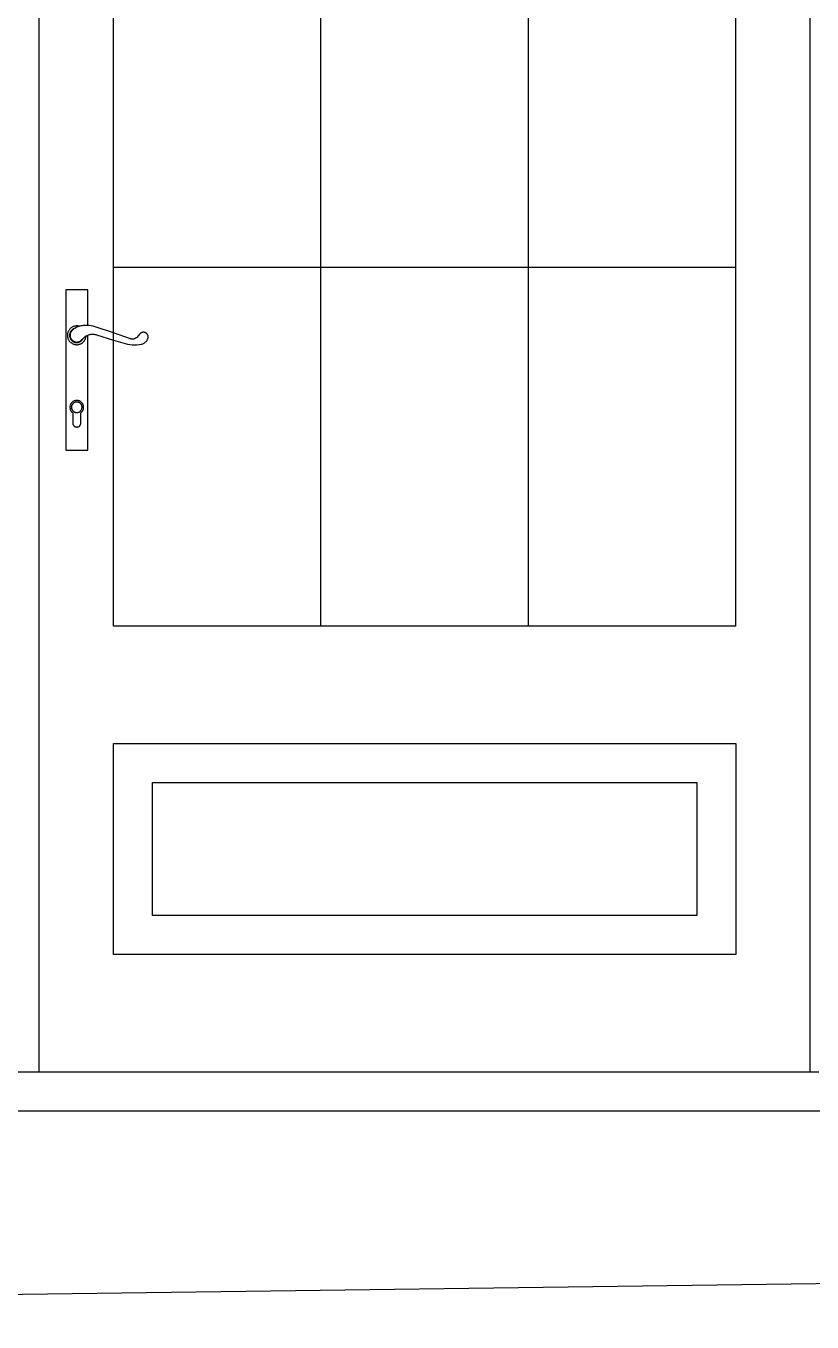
# Model space of a CAD drawing. Extents: x -71730 to 43516, y -8856 to 48457.
# Drawn here: x 28035 to 29040, y 3042 to 4700 of the extents above; entities that cross this region are included whole.
import ezdxf

# ---------------------------------------------------------------- set-up
doc = ezdxf.new("R2010")
doc.units = 0
doc.header["$MEASUREMENT"] = 0
doc.layers.get('0').update_dxf_attribs({"linetype": 'CONTINUOUS'})

msp = doc.modelspace()

# ---------------------------------------------------------------- linework, layer by layer
at = {"color": 95}
for p, q in [((28052.1, 3362.2), (28052.1, 5862.2)), ((29037.6, 3362.2), (29037.6, 5862.2)), ((28147.1, 4390.9), (28147.1, 4849.7)), ((28412.1, 4390.9), (28412.1, 4849.7)), ((28677.6, 4390.9), (28677.6, 4849.7)), ((28942.6, 4390.9), (28942.6, 4849.7)), ((28412.1, 4390.9), (28147.1, 4390.9)), ((28147.1, 4307.2), (28147.1, 4390.9)), ((28412.1, 3932.2), (28412.1, 4390.9)), ((28677.6, 4390.9), (28412.1, 4390.9)), ((28677.6, 3932.2), (28677.6, 4390.9)), ((28942.6, 4390.9), (28677.6, 4390.9)), ((28942.6, 3932.2), (28942.6, 4390.9)), ((28114.1, 4362.2), (28086.1, 4362.2)), ((28086.1, 4362.2), (28086.1, 4157.2)), ((28114.1, 4316.9), (28114.1, 4362.2)), ((28089.5, 4309.7), (28089.1, 4309)), ((28089.8, 4310.3), (28089.5, 4309.7)), ((28090.3, 4311), (28089.8, 4310.3)), ((28090.7, 4311.6), (28090.3, 4311)), ((28091.2, 4312.2), (28090.7, 4311.6)), ((28091.8, 4312.8), (28091.2, 4312.2)), ((28092.3, 4313.3), (28091.8, 4312.8)), ((28092.9, 4313.8), (28092.3, 4313.3)), ((28093, 4310), (28092.6, 4309.5)), ((28093.6, 4314.2), (28092.9, 4313.8)), ((28093.4, 4310.5), (28093, 4310)), ((28093.5, 4309.6), (28093.1, 4309.1)), ((28093.8, 4310.9), (28093.4, 4310.5)), ((28093.8, 4310), (28093.5, 4309.6)), ((28094.2, 4314.6), (28093.6, 4314.2)), ((28094.2, 4311.3), (28093.8, 4310.9)), ((28094.2, 4310.4), (28093.8, 4310)), ((28094.9, 4315), (28094.2, 4314.6)), ((28094.7, 4311.7), (28094.2, 4311.3)), ((28095.3, 4311.4), (28094.2, 4310.4)), ((28095.2, 4312), (28094.7, 4311.7)), ((28095.6, 4315.3), (28094.9, 4315)), ((28095.7, 4312.3), (28095.2, 4312)), ((28096.4, 4312.3), (28095.3, 4311.4)), ((28096.3, 4315.6), (28095.6, 4315.3)), ((28096.3, 4312.6), (28095.7, 4312.3)), ((28097.1, 4315.8), (28096.3, 4315.6)), ((28096.8, 4312.8), (28096.3, 4312.6)), ((28097.4, 4313), (28096.4, 4312.3)), ((28097.4, 4313), (28096.8, 4312.8)), ((28097.8, 4316), (28097.1, 4315.8)), ((28097.6, 4313.1), (28097.4, 4313)), ((28098.8, 4313.9), (28097.6, 4313.1)), ((28098.6, 4316.1), (28097.8, 4316)), ((28099.4, 4316.2), (28098.6, 4316.1)), ((28100.1, 4314.6), (28098.8, 4313.9)), ((28100.2, 4316.2), (28099.4, 4316.2)), ((28101.4, 4315.1), (28100.1, 4314.6)), ((28100.9, 4316.2), (28100.2, 4316.2)), ((28101.7, 4316.1), (28100.9, 4316.2)), ((28102.7, 4315.6), (28101.4, 4315.1)), ((28102.5, 4316), (28101.7, 4316.1)), ((28103.2, 4315.8), (28102.5, 4316)), ((28103.2, 4315.8), (28102.7, 4315.6)), ((28104.1, 4316), (28103.2, 4315.8)), ((28105.5, 4316.3), (28104.1, 4316)), ((28106.9, 4316.5), (28105.5, 4316.3)), ((28108.4, 4316.7), (28106.9, 4316.5)), ((28111, 4316.9), (28108.4, 4316.7)), ((28113.5, 4316.9), (28111, 4316.9)), ((28114.1, 4316.9), (28113.5, 4316.9)), ((28116.1, 4316.7), (28114.1, 4316.9)), ((28118.7, 4316.4), (28116.1, 4316.7)), ((28121.2, 4315.9), (28118.7, 4316.4)), ((28123.7, 4315.1), (28121.2, 4315.9)), ((28147.1, 4307.2), (28123.7, 4315.1)), ((28088.3, 4306), (28088.2, 4305.2)), ((28088.2, 4305.2), (28088.2, 4304.4)), ((28088.2, 4304.4), (28088.2, 4303.7)), ((28088.2, 4303.7), (28088.2, 4302.9)), ((28088.2, 4302.9), (28088.3, 4302.1)), ((28088.4, 4306.7), (28088.3, 4306)), ((28088.3, 4302.1), (28088.5, 4301.4)), ((28088.6, 4307.5), (28088.4, 4306.7)), ((28088.5, 4301.4), (28088.7, 4300.6)), ((28088.9, 4308.2), (28088.6, 4307.5)), ((28088.7, 4300.6), (28088.9, 4299.9)), ((28089.1, 4309), (28088.9, 4308.2)), ((28088.9, 4299.9), (28089.2, 4299.2)), ((28089.2, 4299.2), (28089.6, 4298.5)), ((28089.6, 4298.5), (28090, 4297.8)), ((28090, 4297.8), (28090.4, 4297.2)), ((28090.4, 4297.2), (28090.9, 4296.5)), ((28091, 4305.7), (28090.9, 4305.1)), ((28090.9, 4305.1), (28090.9, 4304.5)), ((28090.9, 4304.5), (28090.9, 4303.9)), ((28090.9, 4303.9), (28090.9, 4303.3)), ((28090.9, 4303.3), (28091, 4302.7)), ((28090.9, 4296.5), (28091.4, 4296)), ((28091.1, 4306.3), (28091, 4305.7)), ((28091, 4302.7), (28091.1, 4302.1)), ((28091.3, 4306.8), (28091.1, 4306.3)), ((28091.1, 4302.1), (28091.3, 4301.5)), ((28091.5, 4307.4), (28091.3, 4306.8)), ((28091.3, 4301.5), (28091.5, 4300.9)), ((28091.4, 4296), (28092, 4295.4)), ((28091.7, 4308), (28091.5, 4307.4)), ((28091.5, 4300.9), (28091.7, 4300.4)), ((28091.7, 4305.5), (28091.6, 4304.9)), ((28091.6, 4304.9), (28091.6, 4304.3)), ((28091.6, 4304.3), (28091.6, 4303.8)), ((28091.6, 4303.8), (28091.6, 4303.2)), ((28091.6, 4303.2), (28091.7, 4302.6)), ((28092, 4308.5), (28091.7, 4308)), ((28091.8, 4306), (28091.7, 4305.5)), ((28091.7, 4302.6), (28091.8, 4302.1)), ((28091.7, 4300.4), (28092, 4299.8)), ((28091.9, 4306.6), (28091.8, 4306)), ((28091.8, 4302.1), (28092, 4301.5)), ((28092.1, 4307.1), (28091.9, 4306.6)), ((28092.3, 4309), (28092, 4308.5)), ((28092, 4301.5), (28092.2, 4301)), ((28092, 4299.8), (28092.3, 4299.3)), ((28092, 4295.4), (28092.5, 4294.9)), ((28092.3, 4307.6), (28092.1, 4307.1)), ((28092.2, 4301), (28092.4, 4300.5)), ((28092.6, 4309.5), (28092.3, 4309)), ((28092.5, 4308.2), (28092.3, 4307.6)), ((28092.3, 4299.3), (28092.6, 4298.8)), ((28092.4, 4300.5), (28092.7, 4300)), ((28092.8, 4308.6), (28092.5, 4308.2)), ((28092.5, 4294.9), (28093.2, 4294.4)), ((28092.6, 4298.8), (28093, 4298.3)), ((28092.7, 4300), (28093, 4299.5)), ((28093.1, 4309.1), (28092.8, 4308.6)), ((28093, 4299.5), (28093.3, 4299)), ((28093, 4298.3), (28093.4, 4297.9)), ((28093.2, 4294.4), (28093.8, 4294)), ((28093.3, 4299), (28093.7, 4298.6)), ((28093.4, 4297.9), (28093.8, 4297.4)), ((28093.7, 4298.6), (28094, 4298.2)), ((28093.8, 4297.4), (28094.3, 4297)), ((28093.8, 4294), (28094.5, 4293.6)), ((28094, 4298.2), (28094.5, 4297.8)), ((28094.3, 4297), (28094.7, 4296.7)), ((28094.5, 4297.8), (28094.9, 4297.4)), ((28094.5, 4293.6), (28095.2, 4293.3)), ((28094.7, 4296.7), (28095.2, 4296.3)), ((28094.9, 4297.4), (28095.4, 4297.1)), ((28095.2, 4296.3), (28095.8, 4296)), ((28095.2, 4293.3), (28095.9, 4293)), ((28095.4, 4297.1), (28095.8, 4296.8)), ((28095.8, 4296.8), (28096.3, 4296.5)), ((28095.8, 4296), (28096.3, 4295.8)), ((28096.3, 4296.5), (28096.8, 4296.3)), ((28096.3, 4295.8), (28096.9, 4295.5)), ((28096.8, 4296.3), (28097.4, 4296.1)), ((28096.9, 4295.5), (28097.4, 4295.3)), ((28097.4, 4296.1), (28097.9, 4295.9)), ((28097.4, 4295.3), (28098, 4295.2)), ((28097.9, 4295.9), (28098.5, 4295.8)), ((28098, 4295.2), (28098.6, 4295.1)), ((28098.5, 4295.8), (28099, 4295.7)), ((28098.6, 4295.1), (28099.2, 4295)), ((28099, 4295.7), (28099.6, 4295.6)), ((28099.2, 4295), (28099.8, 4294.9)), ((28099.6, 4295.6), (28100.2, 4295.6)), ((28099.8, 4294.9), (28100.4, 4294.9)), ((28100.2, 4295.6), (28100.7, 4295.6)), ((28100.4, 4294.9), (28101, 4295)), ((28100.7, 4295.6), (28101.3, 4295.7)), ((28101, 4295), (28101.6, 4295.1)), ((28101.3, 4295.7), (28101.9, 4295.8)), ((28101.6, 4295.1), (28102.2, 4295.2)), ((28101.9, 4295.8), (28102.4, 4295.9)), ((28102.2, 4295.2), (28102.8, 4295.3)), ((28102.4, 4295.9), (28103, 4296.1)), ((28102.8, 4295.3), (28103.4, 4295.5)), ((28103, 4296.1), (28103.5, 4296.3)), ((28103.4, 4295.5), (28103.9, 4295.7)), ((28103.5, 4296.3), (28104, 4296.5)), ((28103.9, 4295.7), (28104.5, 4296)), ((28104, 4296.5), (28104.5, 4296.8)), ((28104.2, 4292.9), (28104.9, 4293.2)), ((28104.5, 4296.8), (28105, 4297.1)), ((28104.5, 4296), (28105, 4296.3)), ((28104.9, 4293.2), (28105.6, 4293.5)), ((28105, 4297.1), (28105.4, 4297.4)), ((28105, 4296.3), (28105.5, 4296.6)), ((28105.4, 4297.4), (28105.9, 4297.8)), ((28105.5, 4296.6), (28106, 4297)), ((28105.6, 4293.5), (28106.3, 4293.9)), ((28105.9, 4297.8), (28108.5, 4300.3)), ((28106, 4297), (28106.4, 4297.4)), ((28106.3, 4293.9), (28107, 4294.3)), ((28106.4, 4297.4), (28106.8, 4297.8)), ((28106.8, 4297.8), (28107.2, 4298.3)), ((28107, 4294.3), (28107.6, 4294.8)), ((28107.2, 4298.3), (28107.6, 4298.7)), ((28107.6, 4298.7), (28108, 4299.2)), ((28107.6, 4294.8), (28108.2, 4295.3)), ((28108, 4299.2), (28108.3, 4299.7)), ((28108.2, 4295.3), (28108.7, 4295.8)), ((28108.3, 4299.7), (28108.5, 4300.3)), ((28108.5, 4300.3), (28111.5, 4303)), ((28108.7, 4295.8), (28109.3, 4296.4)), ((28109.3, 4296.4), (28109.8, 4297)), ((28109.8, 4297), (28110.2, 4297.6)), ((28110.2, 4297.6), (28110.6, 4298.3)), ((28110.6, 4298.3), (28111, 4299)), ((28111, 4299), (28111.3, 4299.7)), ((28111.3, 4299.7), (28111.5, 4300.4)), ((28111.5, 4303), (28112.1, 4303.4)), ((28111.5, 4300.4), (28111.8, 4301.2)), ((28111.8, 4301.2), (28111.9, 4301.9)), ((28111.9, 4301.9), (28112.1, 4302.7)), ((28112.1, 4303.4), (28112.4, 4303.6)), ((28112.1, 4302.7), (28112.1, 4303.4)), ((28112.4, 4303.6), (28113.3, 4304.1)), ((28113.3, 4304.1), (28114.1, 4304.5)), ((28114.1, 4157.2), (28114.1, 4304.5)), ((28114.1, 4304.5), (28114.2, 4304.5)), ((28114.2, 4304.5), (28115.2, 4304.9)), ((28115.2, 4304.9), (28116.2, 4305.2)), ((28116.2, 4305.2), (28117.2, 4305.4)), ((28117.2, 4305.4), (28118.2, 4305.6)), ((28118.2, 4305.6), (28119.3, 4305.7)), ((28119.3, 4305.7), (28120.3, 4305.7)), ((28120.3, 4305.7), (28121.4, 4305.7)), ((28121.4, 4305.7), (28122.4, 4305.5)), ((28122.4, 4305.5), (28123.4, 4305.4)), ((28123.4, 4305.4), (28124.4, 4305.1)), ((28124.4, 4305.1), (28125.4, 4304.8)), ((28125.4, 4304.8), (28147.1, 4298.2)), ((28168.7, 4299.8), (28147.1, 4307.2)), ((28147.1, 4298.2), (28147.1, 4307.2)), ((28147.1, 3932.2), (28147.1, 4298.2)), ((28147.1, 4298.2), (28162.2, 4293.6)), ((28162.2, 4293.6), (28165, 4292.9)), ((28169.2, 4299.7), (28168.7, 4299.8)), ((28169.7, 4299.5), (28169.2, 4299.7)), ((28170.2, 4299.4), (28169.7, 4299.5)), ((28170.8, 4299.4), (28170.2, 4299.4)), ((28171.3, 4299.4), (28170.8, 4299.4)), ((28171.8, 4299.4), (28171.3, 4299.4)), ((28172.4, 4299.5), (28171.8, 4299.4)), ((28172.9, 4299.5), (28172.4, 4299.5)), ((28173.4, 4299.7), (28172.9, 4299.5)), ((28173.9, 4299.8), (28173.4, 4299.7)), ((28174.4, 4300), (28173.9, 4299.8)), ((28174.9, 4300.2), (28174.4, 4300)), ((28175.4, 4300.5), (28174.9, 4300.2)), ((28175.8, 4300.8), (28175.4, 4300.5)), ((28176.3, 4301.1), (28175.8, 4300.8)), ((28176.7, 4301.4), (28176.3, 4301.1)), ((28180.9, 4306.1), (28176.7, 4301.4)), ((28179.7, 4292.5), (28182.6, 4293)), ((28181.2, 4306.4), (28180.9, 4306.1)), ((28181.5, 4306.7), (28181.2, 4306.4)), ((28181.8, 4306.9), (28181.5, 4306.7)), ((28182.1, 4307.1), (28181.8, 4306.9)), ((28182.4, 4307.4), (28182.1, 4307.1)), ((28182.8, 4307.5), (28182.4, 4307.4)), ((28182.6, 4293), (28183.3, 4293.1)), ((28183.2, 4307.7), (28182.8, 4307.5)), ((28183.5, 4307.8), (28183.2, 4307.7)), ((28183.3, 4293.1), (28184, 4293.3)), ((28183.9, 4308), (28183.5, 4307.8)), ((28184.3, 4308), (28183.9, 4308)), ((28184, 4293.3), (28184.7, 4293.5)), ((28184.7, 4308.1), (28184.3, 4308)), ((28185.1, 4308.1), (28184.7, 4308.1)), ((28184.7, 4293.5), (28185.3, 4293.8)), ((28185.5, 4308.2), (28185.1, 4308.1)), ((28185.3, 4293.8), (28186, 4294.1)), ((28185.9, 4308.1), (28185.5, 4308.2)), ((28186.3, 4308.1), (28185.9, 4308.1)), ((28186, 4294.1), (28186.6, 4294.4)), ((28186.7, 4308), (28186.3, 4308.1)), ((28186.6, 4294.4), (28187.1, 4294.8)), ((28187.1, 4307.9), (28186.7, 4308)), ((28187.4, 4307.8), (28187.1, 4307.9)), ((28187.1, 4294.8), (28187.7, 4295.3)), ((28187.8, 4307.6), (28187.4, 4307.8)), ((28187.7, 4295.3), (28188.2, 4295.7)), ((28188.2, 4307.5), (28187.8, 4307.6)), ((28188.5, 4307.3), (28188.2, 4307.5)), ((28188.2, 4295.7), (28188.7, 4296.2)), ((28188.8, 4307.1), (28188.5, 4307.3)), ((28188.7, 4296.2), (28189.2, 4296.7)), ((28189.2, 4306.8), (28188.8, 4307.1)), ((28189.5, 4306.6), (28189.2, 4306.8)), ((28189.2, 4296.7), (28189.6, 4297.3)), ((28189.7, 4306.3), (28189.5, 4306.6)), ((28189.6, 4297.3), (28190, 4297.9)), ((28190, 4306), (28189.7, 4306.3)), ((28190.3, 4305.7), (28190, 4306)), ((28190, 4297.9), (28190.3, 4298.5)), ((28190.5, 4305.3), (28190.3, 4305.7)), ((28190.3, 4298.5), (28190.6, 4299.1)), ((28190.7, 4305), (28190.5, 4305.3)), ((28190.6, 4299.1), (28190.9, 4299.8)), ((28190.8, 4304.6), (28190.7, 4305)), ((28191, 4304.3), (28190.8, 4304.6)), ((28190.9, 4299.8), (28191.1, 4300.5)), ((28191.1, 4303.9), (28191, 4304.3)), ((28191.2, 4303.5), (28191.1, 4303.9)), ((28191.1, 4300.5), (28191.3, 4301.1)), ((28191.3, 4303.1), (28191.2, 4303.5)), ((28191.3, 4302.7), (28191.3, 4303.1)), ((28191.4, 4302.3), (28191.3, 4302.7)), ((28191.3, 4301.5), (28191.4, 4301.9)), ((28191.3, 4301.1), (28191.3, 4301.5)), ((28191.4, 4301.9), (28191.4, 4302.3)), ((28095.9, 4293), (28096.6, 4292.7)), ((28096.6, 4292.7), (28097.4, 4292.5)), ((28097.4, 4292.5), (28098.1, 4292.4)), ((28098.1, 4292.4), (28098.9, 4292.3)), ((28098.9, 4292.3), (28099.7, 4292.2)), ((28099.7, 4292.2), (28100.4, 4292.2)), ((28100.4, 4292.2), (28101.2, 4292.2)), ((28101.2, 4292.2), (28102, 4292.3)), ((28102, 4292.3), (28102.7, 4292.5)), ((28102.7, 4292.5), (28103.5, 4292.7)), ((28103.5, 4292.7), (28104.2, 4292.9)), ((28165, 4292.9), (28168, 4292.4)), ((28168, 4292.4), (28170.9, 4292.1)), ((28170.9, 4292.1), (28173.8, 4292)), ((28173.8, 4292), (28176.8, 4292.2)), ((28176.8, 4292.2), (28179.7, 4292.5)), ((28091.5, 4213.3), (28091.4, 4212.7)), ((28091.4, 4212.7), (28091.4, 4212.1)), ((28091.4, 4212.1), (28091.4, 4211.6)), ((28091.4, 4211.6), (28091.5, 4211)), ((28091.6, 4213.8), (28091.5, 4213.3)), ((28091.5, 4211), (28091.6, 4210.4)), ((28091.7, 4214.4), (28091.6, 4213.8)), ((28091.6, 4210.4), (28091.7, 4209.9)), ((28091.8, 4215), (28091.7, 4214.4)), ((28092, 4215.5), (28091.8, 4215)), ((28092.3, 4216), (28092, 4215.5)), ((28092.6, 4216.5), (28092.3, 4216)), ((28092.9, 4217), (28092.6, 4216.5)), ((28093.2, 4217.5), (28092.9, 4217)), ((28093.5, 4217.9), (28093.2, 4217.5)), ((28093.5, 4213.1), (28093.4, 4212.6)), ((28093.4, 4212.6), (28093.4, 4212.2)), ((28093.4, 4212.2), (28093.4, 4211.7)), ((28093.4, 4211.7), (28093.5, 4211.3)), ((28093.9, 4218.4), (28093.5, 4217.9)), ((28093.6, 4213.9), (28093.5, 4213.5)), ((28093.5, 4213.5), (28093.5, 4213.1)), ((28093.5, 4211.3), (28093.5, 4210.9)), ((28093.5, 4210.9), (28093.6, 4210.4)), ((28093.8, 4214.4), (28093.6, 4213.9)), ((28093.6, 4210.4), (28093.8, 4210)), ((28093.9, 4214.8), (28093.8, 4214.4)), ((28094.4, 4218.7), (28093.9, 4218.4)), ((28094.1, 4215.2), (28093.9, 4214.8)), ((28094.3, 4215.6), (28094.1, 4215.2)), ((28094.5, 4215.9), (28094.3, 4215.6)), ((28094.8, 4219.1), (28094.4, 4218.7)), ((28094.8, 4216.3), (28094.5, 4215.9)), ((28095.3, 4219.4), (28094.8, 4219.1)), ((28095.1, 4216.6), (28094.8, 4216.3)), ((28095.4, 4217), (28095.1, 4216.6)), ((28095.8, 4219.8), (28095.3, 4219.4)), ((28095.7, 4217.3), (28095.4, 4217)), ((28096, 4217.5), (28095.7, 4217.3)), ((28096.3, 4220), (28095.8, 4219.8)), ((28096.4, 4217.8), (28096, 4217.5)), ((28096.8, 4220.3), (28096.3, 4220)), ((28096.8, 4218), (28096.4, 4217.8)), ((28097.3, 4220.5), (28096.8, 4220.3)), ((28097.2, 4218.2), (28096.8, 4218)), ((28097.6, 4218.4), (28097.2, 4218.2)), ((28097.9, 4220.6), (28097.3, 4220.5)), ((28098, 4218.6), (28097.6, 4218.4)), ((28098.4, 4220.8), (28097.9, 4220.6)), ((28098.4, 4218.7), (28098, 4218.6)), ((28099, 4220.9), (28098.4, 4220.8)), ((28098.8, 4218.8), (28098.4, 4218.7)), ((28099.3, 4218.9), (28098.8, 4218.8)), ((28099.6, 4220.9), (28099, 4220.9)), ((28099.7, 4218.9), (28099.3, 4218.9)), ((28100.1, 4220.9), (28099.6, 4220.9)), ((28100.1, 4218.9), (28099.7, 4218.9)), ((28100.7, 4220.9), (28100.1, 4220.9)), ((28100.6, 4218.9), (28100.1, 4218.9)), ((28101, 4218.9), (28100.6, 4218.9)), ((28101.3, 4220.9), (28100.7, 4220.9)), ((28101.5, 4218.8), (28101, 4218.9)), ((28101.9, 4220.8), (28101.3, 4220.9)), ((28101.9, 4218.7), (28101.5, 4218.8)), ((28102.4, 4220.6), (28101.9, 4220.8)), ((28102.3, 4218.6), (28101.9, 4218.7)), ((28102.7, 4218.4), (28102.3, 4218.6)), ((28103, 4220.5), (28102.4, 4220.6)), ((28103.1, 4218.2), (28102.7, 4218.4)), ((28103.5, 4220.3), (28103, 4220.5)), ((28103.5, 4218), (28103.1, 4218.2)), ((28104, 4220), (28103.5, 4220.3)), ((28103.9, 4217.8), (28103.5, 4218)), ((28104.3, 4217.5), (28103.9, 4217.8)), ((28104.5, 4219.8), (28104, 4220)), ((28104.6, 4217.3), (28104.3, 4217.5)), ((28105, 4219.4), (28104.5, 4219.8)), ((28104.9, 4217), (28104.6, 4217.3)), ((28105.2, 4216.6), (28104.9, 4217)), ((28105.5, 4219.1), (28105, 4219.4)), ((28105.5, 4216.3), (28105.2, 4216.6)), ((28105.9, 4218.7), (28105.5, 4219.1)), ((28105.8, 4215.9), (28105.5, 4216.3)), ((28106, 4215.6), (28105.8, 4215.9)), ((28106.4, 4218.4), (28105.9, 4218.7)), ((28106.2, 4215.2), (28106, 4215.6)), ((28106.4, 4214.8), (28106.2, 4215.2)), ((28106.7, 4217.9), (28106.4, 4218.4)), ((28106.5, 4214.4), (28106.4, 4214.8)), ((28106.7, 4213.9), (28106.5, 4214.4)), ((28106.5, 4210), (28106.7, 4210.4)), ((28107.1, 4217.5), (28106.7, 4217.9)), ((28106.8, 4213.5), (28106.7, 4213.9)), ((28106.7, 4210.4), (28106.8, 4210.9)), ((28106.8, 4213.1), (28106.8, 4213.5)), ((28106.9, 4212.6), (28106.8, 4213.1)), ((28106.8, 4211.3), (28106.9, 4211.7)), ((28106.8, 4210.9), (28106.8, 4211.3)), ((28106.9, 4212.2), (28106.9, 4212.6)), ((28106.9, 4211.7), (28106.9, 4212.2)), ((28107.4, 4217), (28107.1, 4217.5)), ((28107.7, 4216.5), (28107.4, 4217)), ((28108, 4216), (28107.7, 4216.5)), ((28108.3, 4215.5), (28108, 4216)), ((28108.5, 4215), (28108.3, 4215.5)), ((28108.6, 4214.4), (28108.5, 4215)), ((28108.7, 4213.8), (28108.6, 4214.4)), ((28108.6, 4209.9), (28108.7, 4210.4)), ((28108.8, 4213.3), (28108.7, 4213.8)), ((28108.7, 4210.4), (28108.8, 4211)), ((28108.9, 4212.7), (28108.8, 4213.3)), ((28108.8, 4211), (28108.9, 4211.6)), ((28108.9, 4212.1), (28108.9, 4212.7)), ((28108.9, 4211.6), (28108.9, 4212.1)), ((28091.7, 4209.9), (28091.9, 4209.3)), ((28091.9, 4209.3), (28092.1, 4208.8)), ((28092.1, 4208.8), (28092.3, 4208.2)), ((28092.3, 4208.2), (28092.6, 4207.7)), ((28092.6, 4207.7), (28092.9, 4207.3)), ((28092.9, 4207.3), (28093.3, 4206.8)), ((28093.3, 4206.8), (28093.6, 4206.4)), ((28093.6, 4206.4), (28094, 4205.9)), ((28093.8, 4210), (28093.9, 4209.6)), ((28093.9, 4209.6), (28094.1, 4209.2)), ((28094, 4205.9), (28094.5, 4205.5)), ((28094.1, 4209.2), (28094.3, 4208.8)), ((28094.3, 4208.8), (28094.5, 4208.4)), ((28094.5, 4208.4), (28094.8, 4208.1)), ((28094.5, 4205.5), (28094.9, 4205.2)), ((28094.8, 4208.1), (28095.1, 4207.7)), ((28094.9, 4205.2), (28094.9, 4192.2)), ((28095.1, 4207.7), (28095.4, 4207.4)), ((28095.4, 4207.4), (28095.7, 4207.1)), ((28095.7, 4207.1), (28096, 4206.8)), ((28096, 4206.8), (28096.4, 4206.6)), ((28096.4, 4206.6), (28096.8, 4206.3)), ((28096.8, 4206.3), (28097.2, 4206.1)), ((28097.2, 4206.1), (28097.6, 4205.9)), ((28097.6, 4205.9), (28098, 4205.8)), ((28098, 4205.8), (28098.4, 4205.7)), ((28098.4, 4205.7), (28098.8, 4205.6)), ((28098.8, 4205.6), (28099.3, 4205.5)), ((28099.3, 4205.5), (28099.7, 4205.5)), ((28099.7, 4205.5), (28100.1, 4205.4)), ((28100.1, 4205.4), (28100.6, 4205.5)), ((28100.6, 4205.5), (28101, 4205.5)), ((28101, 4205.5), (28101.5, 4205.6)), ((28101.5, 4205.6), (28101.9, 4205.7)), ((28101.9, 4205.7), (28102.3, 4205.8)), ((28102.3, 4205.8), (28102.7, 4205.9)), ((28102.7, 4205.9), (28103.1, 4206.1)), ((28103.1, 4206.1), (28103.5, 4206.3)), ((28103.5, 4206.3), (28103.9, 4206.6)), ((28103.9, 4206.6), (28104.3, 4206.8)), ((28104.3, 4206.8), (28104.6, 4207.1)), ((28104.6, 4207.1), (28104.9, 4207.4)), ((28104.9, 4207.4), (28105.2, 4207.7)), ((28105.2, 4207.7), (28105.5, 4208.1)), ((28105.4, 4205.2), (28105.8, 4205.5)), ((28105.4, 4192.2), (28105.4, 4205.2)), ((28105.5, 4208.1), (28105.8, 4208.4)), ((28105.8, 4208.4), (28106, 4208.8)), ((28105.8, 4205.5), (28106.3, 4205.9)), ((28106, 4208.8), (28106.2, 4209.2)), ((28106.2, 4209.2), (28106.4, 4209.6)), ((28106.3, 4205.9), (28106.7, 4206.4)), ((28106.4, 4209.6), (28106.5, 4210)), ((28106.7, 4206.4), (28107, 4206.8)), ((28107, 4206.8), (28107.4, 4207.3)), ((28107.4, 4207.3), (28107.7, 4207.7)), ((28107.7, 4207.7), (28108, 4208.2)), ((28108, 4208.2), (28108.2, 4208.8)), ((28108.2, 4208.8), (28108.4, 4209.3)), ((28108.4, 4209.3), (28108.6, 4209.9)), ((28094.9, 4192.2), (28094.9, 4191.8)), ((28094.9, 4191.8), (28094.9, 4191.5)), ((28094.9, 4191.5), (28095, 4191.2)), ((28095, 4191.2), (28095.1, 4190.8)), ((28095.1, 4190.8), (28095.2, 4190.5)), ((28095.2, 4190.5), (28095.3, 4190.2)), ((28095.3, 4190.2), (28095.4, 4189.9)), ((28095.4, 4189.9), (28095.6, 4189.6)), ((28095.6, 4189.6), (28095.8, 4189.3)), ((28095.8, 4189.3), (28096, 4189)), ((28096, 4189), (28096.2, 4188.7)), ((28096.2, 4188.7), (28096.4, 4188.5)), ((28096.4, 4188.5), (28096.7, 4188.2)), ((28096.7, 4188.2), (28097, 4188)), ((28097, 4188), (28097.2, 4187.8)), ((28097.2, 4187.8), (28097.5, 4187.6)), ((28097.5, 4187.6), (28097.8, 4187.5)), ((28097.8, 4187.5), (28098.1, 4187.3)), ((28098.1, 4187.3), (28098.5, 4187.2)), ((28098.5, 4187.2), (28098.8, 4187.1)), ((28098.8, 4187.1), (28099.1, 4187)), ((28099.1, 4187), (28099.5, 4187)), ((28099.5, 4187), (28099.8, 4186.9)), ((28099.8, 4186.9), (28100.1, 4186.9)), ((28100.1, 4186.9), (28100.5, 4186.9)), ((28100.5, 4186.9), (28100.8, 4187)), ((28100.8, 4187), (28101.2, 4187)), ((28101.2, 4187), (28101.5, 4187.1)), ((28101.5, 4187.1), (28101.8, 4187.2)), ((28101.8, 4187.2), (28102.2, 4187.3)), ((28102.2, 4187.3), (28102.5, 4187.5)), ((28102.5, 4187.5), (28102.8, 4187.6)), ((28102.8, 4187.6), (28103.1, 4187.8)), ((28103.1, 4187.8), (28103.3, 4188)), ((28103.3, 4188), (28103.6, 4188.2)), ((28103.6, 4188.2), (28103.9, 4188.5)), ((28103.9, 4188.5), (28104.1, 4188.7)), ((28104.1, 4188.7), (28104.3, 4189)), ((28104.3, 4189), (28104.5, 4189.3)), ((28104.5, 4189.3), (28104.7, 4189.6)), ((28104.7, 4189.6), (28104.9, 4189.9)), ((28104.9, 4189.9), (28105, 4190.2)), ((28105, 4190.2), (28105.1, 4190.5)), ((28105.1, 4190.5), (28105.2, 4190.8)), ((28105.2, 4190.8), (28105.3, 4191.2)), ((28105.3, 4191.2), (28105.4, 4191.5)), ((28105.4, 4191.8), (28105.4, 4192.2)), ((28105.4, 4191.5), (28105.4, 4191.8)), ((28086.1, 4157.2), (28114.1, 4157.2)), ((28412.1, 3932.2), (28147.1, 3932.2)), ((28677.6, 3932.2), (28412.1, 3932.2)), ((28942.6, 3932.2), (28677.6, 3932.2)), ((28147.1, 3782.2), (28942.6, 3782.2)), ((28147.1, 3512.2), (28147.1, 3782.2)), ((28942.6, 3782.2), (28942.6, 3512.2)), ((28197.1, 3732.2), (28892.6, 3732.2)), ((28197.1, 3562.2), (28197.1, 3732.2)), ((28892.6, 3732.2), (28892.6, 3562.2)), ((28892.6, 3562.2), (28197.1, 3562.2)), ((28942.6, 3512.2), (28147.1, 3512.2)), ((27066.7, 3362.2), (28052.1, 3362.2)), ((28052.1, 3362.2), (29037.6, 3362.2)), ((29037.6, 3362.2), (29048.6, 3362.2)), ((29377.6, 3312.2), (26726.7, 3312.2))]:
    msp.add_line(p, q, dxfattribs=at)
at = {"color": 40}
msp.add_line((30793, 3114.6), (25384.4, 3042.3), dxfattribs=at)

doc.saveas('drawing.dxf')
